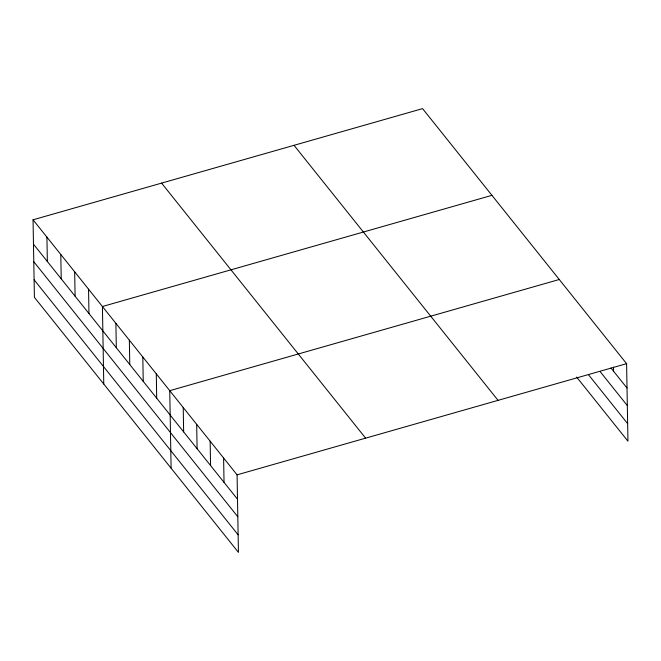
<?xml version="1.0" encoding="UTF-8"?>
<svg xmlns="http://www.w3.org/2000/svg" width="661" height="661" viewBox="0 0 661 661"><rect width="100%" height="100%" fill="white"/><g stroke="black" fill="none" stroke-linecap="round" stroke-linejoin="round"><path stroke-width="0.99" d="M33.05 219.799L237.076 474.838L238.431 552.373L34.405 297.334L33.05 219.799L422.569 108.627L626.595 363.666L627.95 441.201L576.648 377.076M491.941 195.342L102.422 306.514L103.769 384.049M559.264 279.504L169.745 390.676L171.1 468.211M237.076 474.838L626.595 363.666M610.995 368.003L627.025 388.04M600.395 371.92L627.33 405.59M588.53 374.762L627.644 423.66M294.029 145.313L498.055 400.351M161.59 183.114L365.616 438.152M33.471 244.173L237.506 499.22M33.785 261.715L237.811 516.762M34.099 279.793L238.125 534.832M613.482 367.152L613.557 371.209M223.608 458.007L224.038 482.39M210.148 441.176L210.57 465.551M196.681 424.345L197.102 448.72M183.213 407.507L183.642 431.889M156.285 373.845L156.707 398.219M142.817 357.014L143.239 381.389M129.349 340.175L129.779 364.558M115.882 323.345L116.311 347.727M88.549 289.171L88.971 313.545M74.668 271.828L75.098 296.202M60.795 254.485L61.225 278.859M46.923 237.142L47.352 261.516"/></g></svg>
